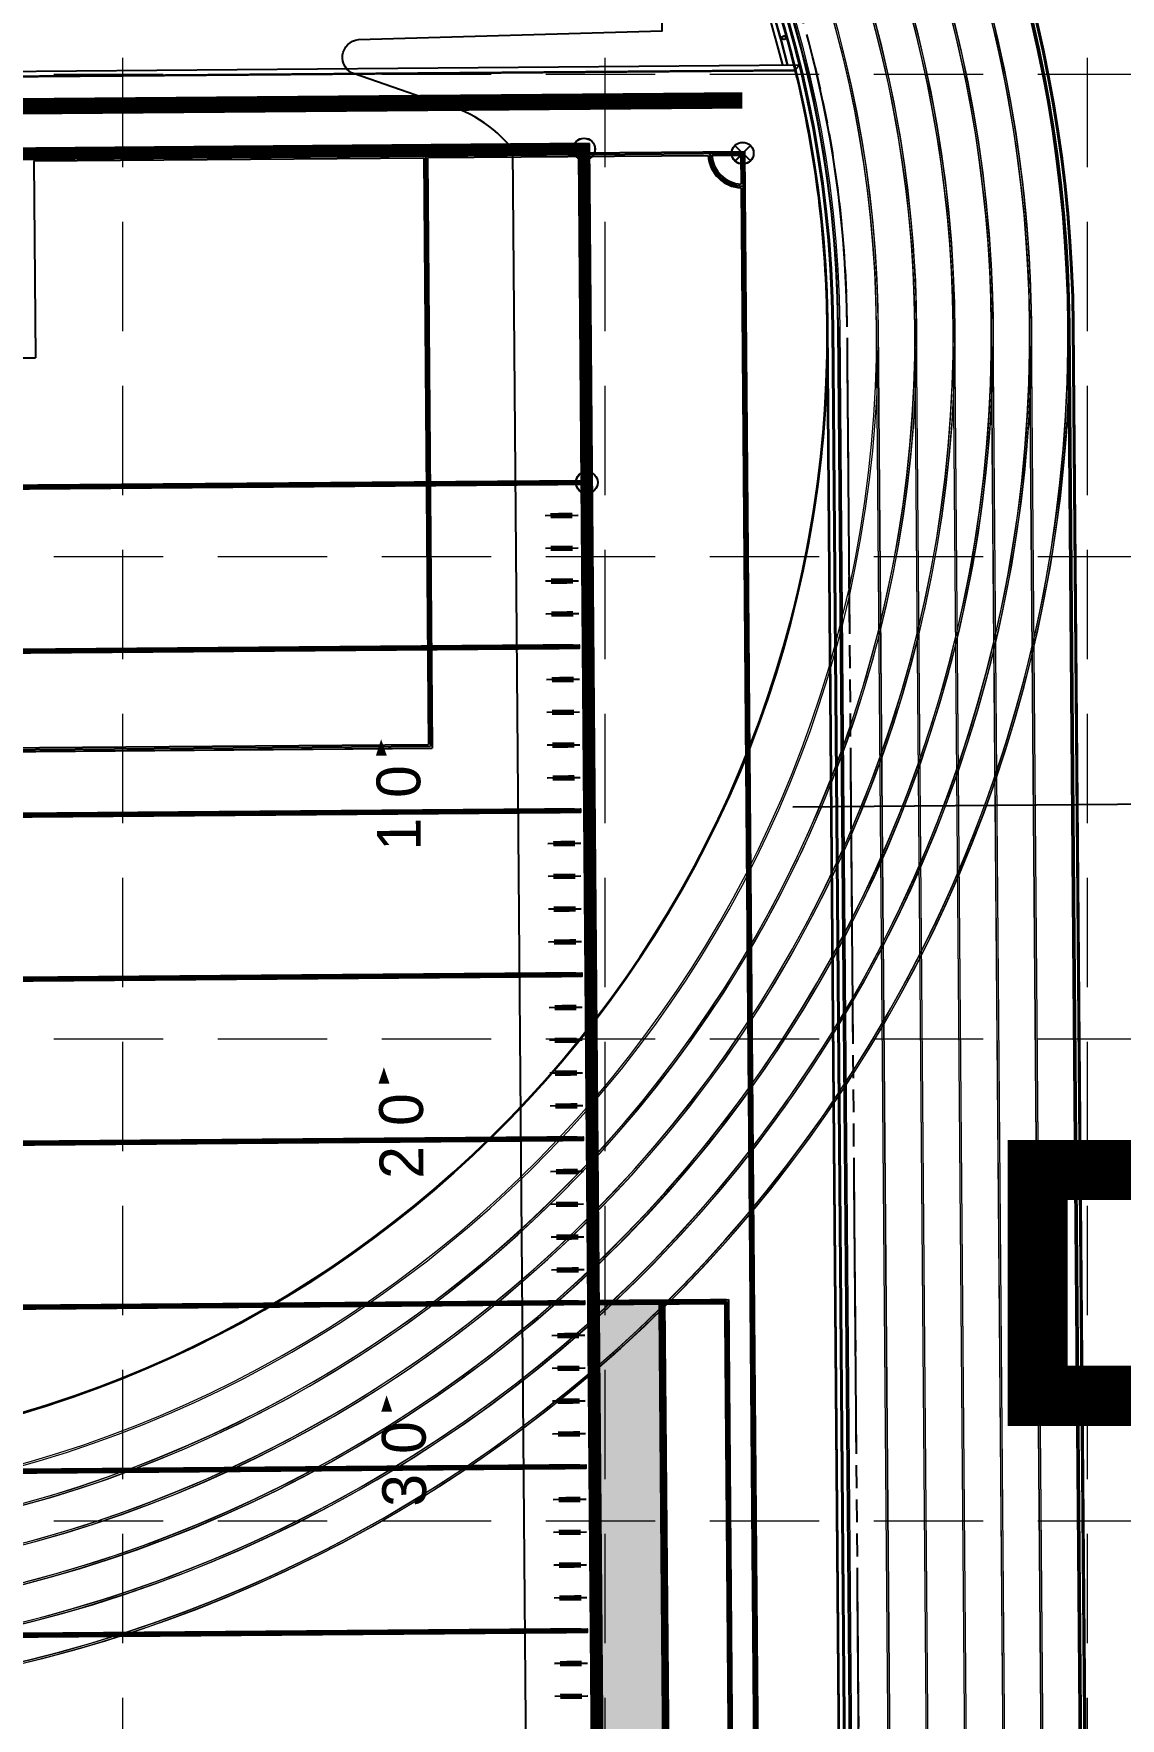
# Model space of a CAD drawing. Header units: feet. Extents: x 2467609 to 2470436, y 7119976 to 7121745.
# Drawn here: x 2469543.4 to 2469642.8, y 7120886.6 to 7121040.7 of the extents above; entities that cross this region are included whole.
import ezdxf

# ---------------------------------------------------------------- set-up
doc = ezdxf.new("R2010")
doc.units = ezdxf.units.FT
doc.header["$LTSCALE"] = 100
doc.header["$MEASUREMENT"] = 0
for name, pattern in [('06117 BASE$0$HIDDEN2', [0.1875, 0.125, -0.0625]), ('FOOTBALL$0$DASHED2', [0.375, 0.25, -0.125]), ('HIDDEN', [0.375, 0.25, -0.125]), ('SDASH', [0.15, 0.1, -0.05])]:
    doc.linetypes.add(name, pattern=pattern)
for name, color, linetype, lineweight in [('06117 BASE$0$X-Refr', 253, '06117 BASE$0$HIDDEN2', 50), ('FOOTBALL$0$X-Lite', 8, 'Continuous', 25), ('FOOTBALL$0$X-Medm', 8, 'Continuous', 40), ('FOOTBALL$0$X-Thin', 8, 'Continuous', 13)]:
    doc.layers.add(name, color=color, linetype=linetype, lineweight=lineweight)
for name, color, linetype in [('CPCONT', 253, 'Continuous'), ('FOOTBALL$0$FD-CD-FOOTBALL', 8, 'Continuous'), ('FOOTBALL$0$FD-CD-MED', 8, 'Continuous'), ('FOOTBALL$0$FD-CD-SOCCER', 8, 'Continuous'), ('FOOTBALL$0$FD-CD-TEXT-FOOTBALL', 8, 'Continuous'), ('FOOTBALL$0$FD-CD-TEXT-FOOTBALL-GOAL-TICKS', 8, 'Continuous'), ('FOOTBALL$0$FD-CD-XTHN', 8, 'Continuous'), ('FOOTBALL$0$FD-CNTRLINE', 8, 'Continuous'), ('FOOTBALL$0$FD-Coach-Box', 8, 'Continuous'), ('FOOTBALL$0$FD-FOOTBALL', 8, 'Continuous'), ('FOOTBALL$0$FD-FOOTBALL-THKLINE', 8, 'Continuous'), ('FOOTBALL$0$FD-FOOTBALL-THKLINE-2', 8, 'Continuous'), ('FOOTBALL$0$FD-SOCCER', 8, 'Continuous'), ('FOOTBALL$0$FD-SOCCER-CTR', 8, 'Continuous'), ('FOOTBALL$0$SC-CD-THIN', 8, 'Continuous'), ('GRID', 254, 'HIDDEN'), ('proposed ec', 6, 'SDASH')]:
    doc.layers.add(name, color=color, linetype=linetype)
doc.styles.add('FOOTBALL$0$HM-HD', font='HM-HD.SHX')

# ---------------------------------------------------------------- blocks, each defined once
blk = doc.blocks.new('FOOTBALL$0$TRACK-flat-1')
at = {"layer": 'FOOTBALL$0$X-Lite', "linetype": 'Continuous'}
for p, q in [((15759.5, -49176.1), (11822.5, -49176.1)), ((15759.5, -49430), (11822.5, -49430)), ((15759.5, -49442.2), (11822.5, -49442.2)), ((11534.5, -51876.6), (11534.5, -49470.2)), ((11540.5, -51871.8), (11540.5, -49474.9))]:
    blk.add_line(p, q, dxfattribs=at)
at = {"layer": 'FOOTBALL$0$X-Lite', "linetype": 'FOOTBALL$0$DASHED2'}
blk.add_line((15759.5, -49420.2), (11822.5, -49420.2), dxfattribs=at)
at = {"layer": 'FOOTBALL$0$X-Lite', "linetype": 'Continuous'}
blk.add_circle((11504.6, -49487), 2, dxfattribs=at)
for radius, start, end in [(1497.3, 90, 236.1379), (1243.3, 90, 270), (1231.2, 90, 103.2408), (1219.2, 103.6636, 256.3364), (1231.2, 256.7592, 270)]:
    blk.add_arc((11822.5, -50673.4), radius, start, end, dxfattribs=at)
at = {"layer": 'FOOTBALL$0$X-Lite', "linetype": 'FOOTBALL$0$DASHED2'}
blk.add_arc((11822.5, -50673.4), 1253.2, 90, 270, dxfattribs=at)
at = {"layer": 'FOOTBALL$0$X-Medm'}
for p, q in [((15759.5, -49172.1), (11822.5, -49172.1)), ((15759.5, -49436.2), (11822.5, -49436.2))]:
    blk.add_line(p, q, dxfattribs=at)
for radius, end in [(1501.2, 235.5002), (1237.2, 270)]:
    blk.add_arc((11822.5, -50673.4), radius, 90, end, dxfattribs=at)
at = {"layer": 'FOOTBALL$0$X-Thin'}
for p, q in [((15759.5, -49178), (11822.5, -49178)), ((15759.5, -49218.1), (11822.5, -49218.1)), ((15759.5, -49220), (11822.5, -49220)), ((15759.5, -49260.1), (11822.5, -49260.1)), ((15759.5, -49262), (11822.5, -49262)), ((15759.5, -49302.1), (11822.5, -49302.1)), ((15759.5, -49304), (11822.5, -49304)), ((15759.5, -49344.1), (11822.5, -49344.1)), ((15759.5, -49346), (11822.5, -49346)), ((15759.5, -49386.1), (11822.5, -49386.1)), ((15759.5, -49388), (11822.5, -49388)), ((15759.5, -49428.1), (11822.5, -49428.1)), ((15759.5, -49441.2), (11822.5, -49441.2)), ((11539.5, -51872.6), (11539.5, -49474.1))]:
    blk.add_line(p, q, dxfattribs=at)
at = {"layer": 'FOOTBALL$0$X-Thin', "linetype": 'Continuous'}
for p, q in [((11539.5, -49474.1), (11534.5, -49470.2)), ((11540.5, -49474.9), (11539.5, -49474.1))]:
    blk.add_line(p, q, dxfattribs=at)
at = {"layer": 'FOOTBALL$0$X-Thin'}
for radius, start, end in [(1495.3, 90, 236.2504), (1455.3, 90, 238.6875), (1453.3, 90, 238.8153), (1413.3, 90, 241.6104), (1411.3, 90, 241.7587), (1371.3, 90, 245.0505), (1369.3, 90, 245.2281), (1329.3, 90, 249.2811), (1327.3, 90, 249.5069), (1287.3, 90, 254.9819), (1285.3, 90, 255.3125), (1245.3, 90, 266.778), (1232.2, 90, 103.2777), (1232.2, 256.7223, 270), (1329.3, 249.5223, 255.2224), (1327.3, 249.751, 255.548), (1287.3, 255.3238, 266.831), (1285.3, 255.6627, 270), (1413.3, 245.6225, 249.9128), (1411.3, 245.7995, 250.1325), (1371.3, 249.8416, 255.4517), (1369.3, 250.0672, 255.7726), (1329.3, 255.5588, 266.8815), (1327.3, 255.8925, 270), (1455.3, 245.9822, 250.2078), (1453.3, 246.157, 250.4246), (1413.3, 250.1465, 255.6707), (1411.3, 250.369, 255.9869), (1371.3, 255.7828, 266.9296), (1369.3, 256.1117, 270), (1497.3, 246.3264, 250.4901), (1495.3, 246.499, 250.7041), (1455.3, 250.4379, 255.88), (1453.3, 250.6575, 256.1919), (1413.3, 255.9968, 266.9756), (1411.3, 256.3209, 270), (1497.3, 250.7169, 256.0805), (1495.3, 250.9337, 256.3881), (1455.3, 256.2013, 267.0196), (1453.3, 256.5209, 270), (1497.3, 256.3971, 267.0617), (1495.3, 256.7124, 270)]:
    blk.add_arc((11822.5, -50673.4), radius, start, end, dxfattribs=at)
at = {"layer": 'FOOTBALL$0$X-Thin', "linetype": 'Continuous'}
for radius, start, end in [(1232.2, 103.5167, 256.4833), (1231.2, 103.5279, 256.4721), (1225.2, 103.5954, 256.4046), (1224.2, 103.6067, 256.3933)]:
    blk.add_arc((11822.5, -50673.4), radius, start, end, dxfattribs=at)
blk = doc.blocks.new('FOOTBALL')
at = {"layer": 'FOOTBALL$0$FD-CD-FOOTBALL'}
blk.add_circle((-2166, 966), 12, dxfattribs=at)
at = {"layer": 'FOOTBALL$0$FD-CD-MED'}
for p, q in [((-2172, 972), (-2172, -972)), ((2172, 972), (-2172, 972))]:
    blk.add_line(p, q, dxfattribs=at)
at = {"layer": 'FOOTBALL$0$FD-CD-SOCCER'}
for p, q in [((-2168.5, 1148.5), (-2151.5, 1131.5)), ((-2151.5, 1148.5), (-2168.5, 1131.5))]:
    blk.add_line(p, q, dxfattribs=at)
for centre in [(-2160, 1140), (-1800, 966)]:
    blk.add_circle(centre, 12, dxfattribs=at)
at = {"layer": 'FOOTBALL$0$FD-CD-TEXT-FOOTBALL-GOAL-TICKS'}
for points in [[(-1520, 738), (-1502, 744), (-1502, 732)], [(-1160, 738), (-1142, 744), (-1142, 732)], [(-800, 738), (-782, 744), (-782, 732)]]:
    blk.add_solid(points, dxfattribs=at)
at = {"layer": 'FOOTBALL$0$FD-CD-XTHN'}
blk.add_line((-1618, 956), (-1622, 956), dxfattribs=at)
for points in [[(-1802, 960), (-1802, -960)], [(-1798, 960), (-1798, -960)]]:
    blk.add_lwpolyline(points, dxfattribs=at)
for points in [[(-1622, -956), (-1622, 956), (-1618, 956), (-1618, -956)], [(-1442, -956), (-1442, 956), (-1438, 956), (-1438, -956)], [(-1262, -956), (-1262, 956), (-1258, 956), (-1258, -956)], [(-1082, -956), (-1082, 956), (-1078, 956), (-1078, -956)], [(-902, -956), (-902, 956), (-898, 956), (-898, -956)], [(-722, -956), (-722, 956), (-718, 956), (-718, -956)], [(-542, -956), (-542, 956), (-538, 956), (-538, -956)]]:
    blk.add_lwpolyline(points, close=True, dxfattribs=at)
at = {"layer": 'FOOTBALL$0$FD-CNTRLINE'}
for points in [[(-1620, 925.8), (-1620, 956), (-1620, -956), (-1620, -925.8)], [(-1440, 925.8), (-1440, 956), (-1440, -956), (-1440, -925.8)], [(-1260, 925.8), (-1260, 956), (-1260, -956), (-1260, -925.8)], [(-1080, 925.8), (-1080, 956), (-1080, -956), (-1080, -925.8)], [(-900, 925.8), (-900, 956), (-900, -956), (-900, -925.8)], [(-720, 925.8), (-720, 956), (-720, -956), (-720, -925.8)], [(-540, 925.8), (-540, 956), (-540, -956), (-540, -925.8)]]:
    blk.add_lwpolyline(points, dxfattribs=at)
at = {"layer": 'FOOTBALL$0$FD-Coach-Box'}
for p, q in [((-902, 960), (-902, 1114)), ((-902, 1114), (902, 1114)), ((-900, 1112), (900, 1112)), ((-900, 960), (-900, 1112)), ((-898, 960), (-898, 1110)), ((-898, 1110), (898, 1110))]:
    blk.add_line(p, q, dxfattribs=at)
blk.add_lwpolyline([(-900, 1044), (900, 1044)], dxfattribs=at)
at = {"layer": 'FOOTBALL$0$FD-FOOTBALL'}
for p, q in [((-2160, 960), (-2160, -960)), ((2160, 960), (-2160, 960))]:
    blk.add_line(p, q, dxfattribs=at)
for points in [[(-1800, 960), (-1800, -960)], [(-1800, 956), (-1800, 920)], [(-1800, 949.8), (-1800, 925.8)], [(-1764, 956), (-1764, 920)], [(-1728, 956), (-1728, 920)], [(-1728, 956), (-1728, 932)], [(-1692, 956), (-1692, 920)], [(-1692, 956), (-1692, 932)], [(-1656, 956), (-1656, 920)], [(-1656, 956), (-1656, 932)], [(-1584, 956), (-1584, 920)], [(-1584, 956), (-1584, 932)], [(-1548, 956), (-1548, 920)], [(-1548, 956), (-1548, 932)], [(-1512, 956), (-1512, 920)], [(-1512, 956), (-1512, 932)], [(-1476, 956), (-1476, 920)], [(-1476, 956), (-1476, 932)], [(-1404, 956), (-1404, 920)], [(-1404, 956), (-1404, 932)], [(-1368, 956), (-1368, 920)], [(-1368, 956), (-1368, 932)], [(-1332, 956), (-1332, 920)], [(-1332, 956), (-1332, 932)], [(-1296, 956), (-1296, 920)], [(-1296, 956), (-1296, 932)], [(-1224, 956), (-1224, 920)], [(-1224, 956), (-1224, 932)], [(-1188, 956), (-1188, 920)], [(-1188, 956), (-1188, 932)], [(-1152, 956), (-1152, 920)], [(-1152, 956), (-1152, 932)], [(-1116, 956), (-1116, 920)], [(-1116, 956), (-1116, 932)], [(-1044, 956), (-1044, 920)], [(-1044, 956), (-1044, 932)], [(-1008, 956), (-1008, 920)], [(-1008, 956), (-1008, 932)], [(-972, 956), (-972, 920)], [(-972, 956), (-972, 932)], [(-936, 956), (-936, 920)], [(-936, 956), (-936, 932)], [(-864, 956), (-864, 920)], [(-864, 956), (-864, 932)], [(-828, 956), (-828, 920)], [(-828, 956), (-828, 932)], [(-792, 956), (-792, 920)], [(-792, 956), (-792, 932)], [(-756, 956), (-756, 920)], [(-756, 956), (-756, 932)], [(-684, 956), (-684, 920)], [(-684, 956), (-684, 932)], [(-648, 956), (-648, 920)], [(-648, 956), (-648, 932)], [(-612, 956), (-612, 920)], [(-612, 956), (-612, 932)], [(-576, 956), (-576, 920)], [(-576, 956), (-576, 932)], [(-504, 956), (-504, 920)], [(-504, 956), (-504, 932)], [(-468, 956), (-468, 920)], [(-468, 956), (-468, 932)]]:
    blk.add_lwpolyline(points, dxfattribs=at)
at = {"layer": 'FOOTBALL$0$FD-FOOTBALL-THKLINE', "const_width": 6}
for points in [[(-900, 1112), (-900, 968)], [(900, 1112), (-900, 1112)], [(900, 1040), (-900, 1040)], [(-1800, 960), (-1800, -960)], [(-1800, 949.8), (-1800, 925.8)], [(-1764, 949.8), (-1764, 925.8)], [(-1728, 949.8), (-1728, 925.8)], [(-1692, 949.8), (-1692, 925.8)], [(-1656, 949.8), (-1656, 925.8)], [(-1620, 949.8), (-1620, 925.8)], [(-1620, 949.8), (-1620, -949.8)], [(-1584, 949.8), (-1584, 925.8)], [(-1548, 949.8), (-1548, 925.8)], [(-1512, 949.8), (-1512, 925.8)], [(-1476, 949.8), (-1476, 925.8)], [(-1440, 949.8), (-1440, 925.8)], [(-1440, 949.8), (-1440, -949.8)], [(-1404, 949.8), (-1404, 925.8)], [(-1368, 949.8), (-1368, 925.8)], [(-1332, 949.8), (-1332, 925.8)], [(-1296, 949.8), (-1296, 925.8)], [(-1260, 949.8), (-1260, 925.8)], [(-1260, 949.8), (-1260, -949.8)], [(-1224, 949.8), (-1224, 925.8)], [(-1188, 949.8), (-1188, 925.8)], [(-1152, 949.8), (-1152, 925.8)], [(-1116, 949.8), (-1116, 925.8)], [(-1080, 949.8), (-1080, 925.8)], [(-1080, 949.8), (-1080, -949.8)], [(-1044, 949.8), (-1044, 925.8)], [(-1008, 949.8), (-1008, 925.8)], [(-972, 949.8), (-972, 925.8)], [(-936, 949.8), (-936, 925.8)], [(-900, 949.8), (-900, 925.8)], [(-900, 949.8), (-900, -949.8)], [(-864, 949.8), (-864, 925.8)], [(-828, 949.8), (-828, 925.8)], [(-792, 949.8), (-792, 925.8)], [(-756, 949.8), (-756, 925.8)], [(-720, 949.8), (-720, 925.8)], [(-720, 949.8), (-720, -949.8)], [(-684, 949.8), (-684, 925.8)], [(-648, 949.8), (-648, 925.8)], [(-612, 949.8), (-612, 925.8)], [(-576, 949.8), (-576, 925.8)], [(-540, 949.8), (-540, 925.8)], [(-540, 949.8), (-540, -949.8)], [(-504, 949.8), (-504, 925.8)], [(-468, 949.8), (-468, 925.8)]]:
    blk.add_lwpolyline(points, dxfattribs=at)
at = {"layer": 'FOOTBALL$0$FD-FOOTBALL-THKLINE', "const_width": 12}
blk.add_lwpolyline([(2166, 966), (-2166, 966), (-2166, -966), (2166, -966)], close=True, dxfattribs=at)
at = {"layer": 'FOOTBALL$0$FD-FOOTBALL-THKLINE'}
blk.add_solid([(900, 968), (900, 1040), (-900, 968), (-900, 1040)], dxfattribs=at)
at = {"layer": 'FOOTBALL$0$FD-FOOTBALL-THKLINE-2', "const_width": 18}
blk.add_lwpolyline([(-2218, 1140), (-2218, -1140)], dxfattribs=at)
at = {"layer": 'FOOTBALL$0$FD-SOCCER'}
for p in [(-2160, 960), (-2172, -960)]:
    blk.add_line(p, (-2172, 960), dxfattribs=at)
at = {"layer": 'FOOTBALL$0$FD-SOCCER-CTR'}
for p, q in [((-2160, 1140), (2160, 1140)), ((-2160, -1140), (-2160, 1140)), ((-2160, 792), (-1512, 792)), ((-1512, -792), (-1512, 792))]:
    blk.add_line(p, q, dxfattribs=at)
blk.add_arc((-2160, 1140), 36, 270, 0, dxfattribs=at)
at = {"layer": 'FOOTBALL$0$SC-CD-THIN'}
for p, q in [((-2162, 1142), (2162, 1142)), ((-2162, -1142), (-2162, 1142)), ((-2158, 1138), (-2126.1, 1138)), ((-2158, 1106.1), (-2158, 1138)), ((-2122.1, 1138), (-2, 1138)), ((-2158, 794), (-2158, 1102.1)), ((-2158, 794), (-1510, 794)), ((-2158, 362), (-2158, 790)), ((-2158, 790), (-1514, 790)), ((-1514, -790), (-1514, 790)), ((-1510, 289), (-1510, 794)), ((-2158, 362), (-1942, 362)), ((-1942, -362), (-1942, 362))]:
    blk.add_line(p, q, dxfattribs=at)
for radius, start, end in [(38, 273.017, 356.983), (34, 273.3723, 356.6277)]:
    blk.add_arc((-2160, 1140), radius, start, end, dxfattribs=at)
blk.add_blockref('FOOTBALL$0$TRACK-flat-1', (-13791, 50673.4), dxfattribs=at)
at = {"layer": 'FOOTBALL$0$FD-CD-TEXT-FOOTBALL', "style": 'FOOTBALL$0$HM-HD'}
for s, p in [('0', (-1455.7, 780.5)), ('1', (-1397.7, 780.5)), ('0', (-1095.7, 780.5)), ('2', (-1037.7, 780.5)), ('0', (-735.7, 780.5)), ('3', (-677.7, 780.5))]:
    blk.add_text(s, height=48, rotation=180, dxfattribs=at).set_placement(p)

msp = doc.modelspace()

# ---------------------------------------------------------------- linework, layer by layer
at = {"layer": 'CPCONT', "color": 35}
msp.add_lwpolyline([(2469638.06, 7121014.03), (2469640.75, 7120685.94, -1), (2469391.39, 7120683.9), (2469388.7, 7121011.99, -1)], format="xyb", close=True, dxfattribs=at)
msp.add_lwpolyline([(2469587.24, 7121030.08, 0.176655), (2469580.37, 7121034.35), (2469572.74, 7121037, -0.802913), (2469573.11, 7121040.15), (2469600.9, 7121040.94), (2469600.82, 7121050.94), (2469576.06, 7121053.06, -0.809474), (2469575.85, 7121054.72), (2469600.91, 7121055.18, 0.436621), (2469602.36, 7121056.79), (2469602.01, 7121060.31, 0.406159), (2469599.41, 7121062.5), (2469586.67, 7121063.02, -0.252241), (2469579.74, 7121067.13, 3.665024)], format="xyb", dxfattribs=at)
for points in [[(2469590.2, 7120669.09), (2469587.24, 7121030.08)], [(2469596.7, 7120669.14), (2469593.74, 7121030.13)]]:
    msp.add_lwpolyline(points, dxfattribs=at)
at = {"layer": 'FOOTBALL$0$FD-CD-FOOTBALL'}
msp.add_ellipse((2469593.74, 7121030.13), major_axis=(0.707, 0.707), ratio=1, start_param=3.935194, end_param=10.218379, dxfattribs=at)
at = {"layer": 'FOOTBALL$0$FD-CD-MED'}
for p, q in [((2469594.24, 7121030.63), (2469432.24, 7121029.3)), ((2469597.21, 7120668.65), (2469594.24, 7121030.63))]:
    msp.add_line(p, q, dxfattribs=at)
at = {"layer": 'FOOTBALL$0$FD-CD-SOCCER'}
for p, q in [((2469608.96, 7121029.05), (2469607.53, 7121030.45)), ((2469608.95, 7121030.46), (2469607.54, 7121029.04))]:
    msp.add_line(p, q, dxfattribs=at)
for centre in [(2469608.25, 7121029.75), (2469593.99, 7120999.63)]:
    msp.add_ellipse(centre, major_axis=(0.707, 0.707), ratio=1, start_param=3.935194, end_param=10.218379, dxfattribs=at)
at = {"layer": 'FOOTBALL$0$FD-CD-TEXT-FOOTBALL-GOAL-TICKS'}
for points in [[(2469575.18, 7120976.14), (2469575.7, 7120974.65), (2469574.7, 7120974.64)], [(2469575.43, 7120946.14), (2469575.94, 7120944.65), (2469574.94, 7120944.64)], [(2469575.68, 7120916.14), (2469576.19, 7120914.65), (2469575.19, 7120914.64)]]:
    msp.add_solid(points, dxfattribs=at)
at = {"layer": 'FOOTBALL$0$FD-CD-XTHN'}
for p, q in [((2469593.49, 7120999.79), (2469433.5, 7120998.48)), ((2469593.49, 7120999.46), (2469433.5, 7120998.15)), ((2469433.95, 7120983.48), (2469593.28, 7120984.79)), ((2469593.28, 7120984.46), (2469433.96, 7120983.15)), ((2469593.28, 7120984.46), (2469593.28, 7120984.79)), ((2469593.28, 7120984.79), (2469593.28, 7120984.46)), ((2469434.08, 7120968.48), (2469593.4, 7120969.79)), ((2469593.41, 7120969.46), (2469434.08, 7120968.15)), ((2469593.4, 7120969.79), (2469593.41, 7120969.46)), ((2469434.2, 7120953.48), (2469593.53, 7120954.79)), ((2469593.53, 7120954.46), (2469434.2, 7120953.15)), ((2469593.53, 7120954.79), (2469593.53, 7120954.46)), ((2469434.32, 7120938.49), (2469593.65, 7120939.79)), ((2469593.65, 7120939.46), (2469434.32, 7120938.15)), ((2469593.65, 7120939.79), (2469593.65, 7120939.46)), ((2469434.44, 7120923.49), (2469593.77, 7120924.79)), ((2469593.78, 7120924.46), (2469434.45, 7120923.15)), ((2469593.77, 7120924.79), (2469593.78, 7120924.46)), ((2469434.57, 7120908.49), (2469593.9, 7120909.79)), ((2469593.9, 7120909.46), (2469434.57, 7120908.15)), ((2469593.9, 7120909.79), (2469593.9, 7120909.46)), ((2469434.69, 7120893.49), (2469594.02, 7120894.79)), ((2469594.02, 7120894.79), (2469594.02, 7120894.46)), ((2469594.02, 7120894.46), (2469434.69, 7120893.15))]:
    msp.add_line(p, q, dxfattribs=at)
at = {"layer": 'FOOTBALL$0$FD-CNTRLINE'}
for p, q in [((2469593.28, 7120984.62), (2469433.95, 7120983.32)), ((2469590.77, 7120984.6), (2469593.28, 7120984.62)), ((2469593.41, 7120969.62), (2469434.08, 7120968.32)), ((2469590.89, 7120969.6), (2469593.41, 7120969.62)), ((2469593.53, 7120954.63), (2469434.2, 7120953.32)), ((2469591.01, 7120954.6), (2469593.53, 7120954.63)), ((2469593.65, 7120939.63), (2469434.32, 7120938.32)), ((2469591.14, 7120939.61), (2469593.65, 7120939.63)), ((2469593.77, 7120924.63), (2469434.45, 7120923.32)), ((2469591.26, 7120924.61), (2469593.77, 7120924.63)), ((2469593.9, 7120909.63), (2469434.57, 7120908.32)), ((2469591.38, 7120909.61), (2469593.9, 7120909.63)), ((2469594.02, 7120894.63), (2469434.69, 7120893.32)), ((2469591.51, 7120894.61), (2469594.02, 7120894.63))]:
    msp.add_line(p, q, dxfattribs=at)
at = {"layer": 'FOOTBALL$0$FD-Coach-Box'}
for p, q in [((2469594.11, 7120924.8), (2469606.94, 7120924.9)), ((2469594.11, 7120924.63), (2469606.77, 7120924.73)), ((2469594.11, 7120924.46), (2469606.61, 7120924.56)), ((2469601.11, 7120924.69), (2469602.34, 7120774.69)), ((2469606.61, 7120924.56), (2469607.84, 7120774.9)), ((2469606.77, 7120924.73), (2469608, 7120774.74)), ((2469606.94, 7120924.9), (2469608.17, 7120774.57))]:
    msp.add_line(p, q, dxfattribs=at)
at = {"layer": 'FOOTBALL$0$FD-FOOTBALL'}
for p, q in [((2469593.25, 7121029.63), (2469433.25, 7121028.31)), ((2469596.2, 7120669.64), (2469593.25, 7121029.63)), ((2469593.49, 7120999.63), (2469433.5, 7120998.31)), ((2469593.16, 7120999.62), (2469590.16, 7120999.6)), ((2469592.64, 7120999.62), (2469590.64, 7120999.6)), ((2469593.18, 7120996.62), (2469590.18, 7120996.6)), ((2469593.21, 7120993.62), (2469590.21, 7120993.6)), ((2469593.21, 7120993.62), (2469591.21, 7120993.61)), ((2469593.23, 7120990.62), (2469590.23, 7120990.6)), ((2469593.23, 7120990.62), (2469591.23, 7120990.61)), ((2469593.26, 7120987.62), (2469590.26, 7120987.6)), ((2469593.26, 7120987.62), (2469591.26, 7120987.61)), ((2469593.31, 7120981.62), (2469590.31, 7120981.6)), ((2469593.31, 7120981.62), (2469591.31, 7120981.61)), ((2469593.33, 7120978.62), (2469590.33, 7120978.6)), ((2469593.33, 7120978.62), (2469591.33, 7120978.61)), ((2469593.36, 7120975.62), (2469590.36, 7120975.6)), ((2469593.36, 7120975.62), (2469591.36, 7120975.61)), ((2469593.38, 7120972.62), (2469590.38, 7120972.6)), ((2469593.38, 7120972.62), (2469591.38, 7120972.61)), ((2469593.43, 7120966.62), (2469590.43, 7120966.6)), ((2469593.43, 7120966.62), (2469591.43, 7120966.61)), ((2469593.45, 7120963.62), (2469590.45, 7120963.6)), ((2469593.45, 7120963.62), (2469591.45, 7120963.61)), ((2469593.48, 7120960.63), (2469590.48, 7120960.6)), ((2469593.48, 7120960.63), (2469591.48, 7120960.61)), ((2469593.5, 7120957.63), (2469590.5, 7120957.6)), ((2469593.5, 7120957.63), (2469591.5, 7120957.61)), ((2469593.55, 7120951.63), (2469590.55, 7120951.6)), ((2469593.55, 7120951.63), (2469591.55, 7120951.61)), ((2469593.58, 7120948.63), (2469590.58, 7120948.6)), ((2469593.58, 7120948.63), (2469591.58, 7120948.61)), ((2469593.6, 7120945.63), (2469590.6, 7120945.6)), ((2469593.6, 7120945.63), (2469591.6, 7120945.61)), ((2469593.63, 7120942.63), (2469590.63, 7120942.6)), ((2469593.63, 7120942.63), (2469591.63, 7120942.61)), ((2469593.68, 7120936.63), (2469590.68, 7120936.6)), ((2469593.68, 7120936.63), (2469591.68, 7120936.61)), ((2469593.7, 7120933.63), (2469590.7, 7120933.6)), ((2469593.7, 7120933.63), (2469591.7, 7120933.61)), ((2469593.73, 7120930.63), (2469590.73, 7120930.6)), ((2469593.73, 7120930.63), (2469591.73, 7120930.61)), ((2469593.75, 7120927.63), (2469590.75, 7120927.6)), ((2469593.75, 7120927.63), (2469591.75, 7120927.61)), ((2469593.8, 7120921.63), (2469590.8, 7120921.6)), ((2469593.8, 7120921.63), (2469591.8, 7120921.61)), ((2469593.82, 7120918.63), (2469590.82, 7120918.6)), ((2469593.82, 7120918.63), (2469591.82, 7120918.61)), ((2469593.85, 7120915.63), (2469590.85, 7120915.6)), ((2469593.85, 7120915.63), (2469591.85, 7120915.61)), ((2469593.87, 7120912.63), (2469590.87, 7120912.6)), ((2469593.87, 7120912.63), (2469591.87, 7120912.61)), ((2469593.92, 7120906.63), (2469590.92, 7120906.6)), ((2469593.92, 7120906.63), (2469591.92, 7120906.61)), ((2469593.95, 7120903.63), (2469590.95, 7120903.6)), ((2469593.95, 7120903.63), (2469591.95, 7120903.61)), ((2469593.97, 7120900.63), (2469590.97, 7120900.6)), ((2469593.97, 7120900.63), (2469591.97, 7120900.61)), ((2469594, 7120897.63), (2469591, 7120897.6)), ((2469594, 7120897.63), (2469592, 7120897.61)), ((2469594.04, 7120891.63), (2469591.05, 7120891.6)), ((2469594.04, 7120891.63), (2469592.05, 7120891.61)), ((2469594.07, 7120888.63), (2469591.07, 7120888.6)), ((2469594.07, 7120888.63), (2469592.07, 7120888.61))]:
    msp.add_line(p, q, dxfattribs=at)
at = {"layer": 'FOOTBALL$0$FD-FOOTBALL-THKLINE'}
for p, q in [((2469593.74, 7121030.13), (2469432.75, 7121028.81)), ((2469596.7, 7120669.14), (2469593.74, 7121030.13)), ((2469593.49, 7120999.63), (2469433.5, 7120998.31)), ((2469592.64, 7120999.62), (2469590.64, 7120999.6)), ((2469592.67, 7120996.62), (2469590.67, 7120996.6)), ((2469592.69, 7120993.62), (2469590.69, 7120993.6)), ((2469592.72, 7120990.62), (2469590.72, 7120990.6)), ((2469592.74, 7120987.62), (2469590.74, 7120987.6)), ((2469592.77, 7120984.62), (2469434.47, 7120983.32)), ((2469592.77, 7120984.62), (2469590.77, 7120984.6)), ((2469592.79, 7120981.62), (2469590.79, 7120981.6)), ((2469592.82, 7120978.62), (2469590.82, 7120978.6)), ((2469592.84, 7120975.62), (2469590.84, 7120975.6)), ((2469592.87, 7120972.62), (2469590.87, 7120972.6)), ((2469592.89, 7120969.62), (2469434.59, 7120968.32)), ((2469592.89, 7120969.62), (2469590.89, 7120969.6)), ((2469592.91, 7120966.62), (2469590.91, 7120966.6)), ((2469592.94, 7120963.62), (2469590.94, 7120963.6)), ((2469592.96, 7120960.62), (2469590.96, 7120960.6)), ((2469592.99, 7120957.62), (2469590.99, 7120957.6)), ((2469593.01, 7120954.62), (2469434.72, 7120953.32)), ((2469593.01, 7120954.62), (2469591.01, 7120954.6)), ((2469593.04, 7120951.62), (2469591.04, 7120951.6)), ((2469593.06, 7120948.62), (2469591.06, 7120948.6)), ((2469593.09, 7120945.62), (2469591.09, 7120945.6)), ((2469593.11, 7120942.62), (2469591.11, 7120942.61)), ((2469593.14, 7120939.62), (2469434.84, 7120938.32)), ((2469593.14, 7120939.62), (2469591.14, 7120939.61)), ((2469593.16, 7120936.62), (2469591.16, 7120936.61)), ((2469593.19, 7120933.62), (2469591.19, 7120933.61)), ((2469593.21, 7120930.62), (2469591.21, 7120930.61)), ((2469593.23, 7120927.62), (2469591.23, 7120927.61)), ((2469593.26, 7120924.62), (2469434.96, 7120923.32)), ((2469593.26, 7120924.62), (2469591.26, 7120924.61)), ((2469606.77, 7120924.73), (2469594.77, 7120924.63)), ((2469602, 7120774.69), (2469600.77, 7120924.68)), ((2469608, 7120774.74), (2469606.77, 7120924.73)), ((2469593.28, 7120921.62), (2469591.28, 7120921.61)), ((2469593.31, 7120918.62), (2469591.31, 7120918.61)), ((2469593.33, 7120915.62), (2469591.33, 7120915.61)), ((2469593.36, 7120912.62), (2469591.36, 7120912.61)), ((2469593.38, 7120909.62), (2469435.08, 7120908.32)), ((2469593.38, 7120909.62), (2469591.38, 7120909.61)), ((2469593.41, 7120906.62), (2469591.41, 7120906.61)), ((2469593.43, 7120903.62), (2469591.43, 7120903.61)), ((2469593.46, 7120900.62), (2469591.46, 7120900.61)), ((2469593.48, 7120897.62), (2469591.48, 7120897.61)), ((2469593.51, 7120894.62), (2469435.21, 7120893.32)), ((2469593.51, 7120894.62), (2469591.51, 7120894.61)), ((2469593.53, 7120891.62), (2469591.53, 7120891.61)), ((2469593.55, 7120888.62), (2469591.55, 7120888.61))]:
    msp.add_line(p, q, dxfattribs=at)
msp.add_solid([(2469596, 7120774.64), (2469602, 7120774.69), (2469594.77, 7120924.63), (2469600.77, 7120924.68)], dxfattribs=at)
at = {"layer": 'FOOTBALL$0$FD-FOOTBALL-THKLINE-2'}
msp.add_line((2469608.21, 7121034.58), (2469418.21, 7121033.02), dxfattribs=at)
at = {"layer": 'FOOTBALL$0$FD-SOCCER'}
for p in [(2469433.24, 7121029.31), (2469593.25, 7121029.63)]:
    msp.add_line(p, (2469593.24, 7121030.63), dxfattribs=at)
at = {"layer": 'FOOTBALL$0$FD-SOCCER-CTR'}
for p, q in [((2469418.25, 7121028.19), (2469608.25, 7121029.75)), ((2469579.25, 7121029.51), (2469579.69, 7120975.51)), ((2469608.25, 7121029.75), (2469611.2, 7120669.76)), ((2469447.69, 7120974.43), (2469579.69, 7120975.51))]:
    msp.add_line(p, q, dxfattribs=at)
msp.add_ellipse((2469608.25, 7121029.75), major_axis=(3, 0.06), ratio=1, start_param=3.13127, end_param=4.702066, dxfattribs=at)
at = {"layer": 'FOOTBALL$0$SC-CD-THIN', "color": 255}
for p, q in [((2469418.08, 7121028.36), (2469608.41, 7121029.92)), ((2469543.42, 7121029.05), (2469579.08, 7121029.34)), ((2469543.42, 7121029.05), (2469543.56, 7121011.05)), ((2469579.08, 7121029.34), (2469579.52, 7120975.68)), ((2469579.41, 7121029.35), (2469605.08, 7121029.56)), ((2469579.41, 7121029.35), (2469579.86, 7120975.35)), ((2469605.42, 7121029.56), (2469608.08, 7121029.58)), ((2469608.08, 7121029.58), (2469608.1, 7121026.92)), ((2469608.41, 7121029.92), (2469611.37, 7120669.6)), ((2469608.11, 7121026.58), (2469609.55, 7120849.92)), ((2469483.23, 7121010.56), (2469543.56, 7121011.05)), ((2469447.86, 7120974.6), (2469579.52, 7120975.68)), ((2469537.78, 7120975), (2469579.86, 7120975.35))]:
    msp.add_line(p, q, dxfattribs=at)
for major_axis, start_param, end_param in [((3.17, 0.01), 3.199579, 4.665064), ((2.83, 0.04), 3.194264, 4.647346)]:
    msp.add_ellipse((2469608.25, 7121029.75), major_axis=major_axis, ratio=1, start_param=start_param, end_param=end_param, dxfattribs=at)
at = {"layer": 'FOOTBALL$0$X-Lite', "linetype": 'Continuous'}
for p, q in [((2469412.92, 7121036.19), (2469613.45, 7121037.83)), ((2469413.32, 7121035.69), (2469613.06, 7121037.33)), ((2469618.67, 7120685.78), (2469615.98, 7121013.85)), ((2469619.68, 7120685.79), (2469616.99, 7121013.86)), ((2469640.84, 7120685.96), (2469638.15, 7121014.03))]:
    msp.add_line(p, q, dxfattribs=at)
at = {"layer": 'FOOTBALL$0$X-Lite', "linetype": 'FOOTBALL$0$DASHED2'}
msp.add_line((2469620.5, 7120685.8), (2469617.81, 7121013.87), dxfattribs=at)
at = {"layer": 'FOOTBALL$0$X-Lite', "linetype": 'Continuous'}
for centre, major_axis, start_param, end_param in [((2469513.38, 7121013.01), (124.77, 1.02), 0.000058, 2.550645), ((2469513.38, 7121013.01), (103.61, 0.88), -0.000256, 3.141337), ((2469513.38, 7121013.01), (101.6, 0.87), 0.238087, 2.902731), ((2469612.02, 7121040.31), (-0.118, 0.118), 2.364398, 8.647583), ((2469513.38, 7121013.01), (102.6, 0.91), -0.000642, 0.230454)]:
    msp.add_ellipse(centre, major_axis=major_axis, ratio=1, start_param=start_param, end_param=end_param, dxfattribs=at)
at = {"layer": 'FOOTBALL$0$X-Lite', "linetype": 'FOOTBALL$0$DASHED2'}
msp.add_ellipse((2469513.38, 7121013.01), major_axis=(104.43, 0.86), ratio=1, start_param=-0.00008, end_param=3.141513, dxfattribs=at)
at = {"layer": 'FOOTBALL$0$X-Medm'}
for p, q in [((2469619.17, 7120685.79), (2469616.48, 7121013.86)), ((2469641.17, 7120685.97), (2469638.48, 7121014.04))]:
    msp.add_line(p, q, dxfattribs=at)
for major_axis, start_param, end_param in [((125.1, 1.04), -0.000129, 2.539328), ((103.1, 0.84), 0.000078, 3.14167)]:
    msp.add_ellipse((2469513.38, 7121013.01), major_axis=major_axis, ratio=1, start_param=start_param, end_param=end_param, dxfattribs=at)
at = {"layer": 'FOOTBALL$0$X-Thin', "color": 255}
for p, q in [((2469413.25, 7121035.77), (2469613.12, 7121037.41)), ((2469618.75, 7120685.78), (2469616.06, 7121013.85)), ((2469619.84, 7120685.79), (2469617.15, 7121013.86)), ((2469623.18, 7120685.82), (2469620.49, 7121013.89)), ((2469623.34, 7120685.82), (2469620.65, 7121013.89)), ((2469626.68, 7120685.85), (2469623.99, 7121013.92)), ((2469626.84, 7120685.85), (2469624.15, 7121013.92)), ((2469630.18, 7120685.88), (2469627.49, 7121013.95)), ((2469630.34, 7120685.88), (2469627.65, 7121013.95)), ((2469633.68, 7120685.9), (2469630.99, 7121013.98)), ((2469633.84, 7120685.91), (2469631.15, 7121013.98)), ((2469637.18, 7120685.93), (2469634.49, 7121014)), ((2469637.34, 7120685.93), (2469634.65, 7121014.01)), ((2469640.68, 7120685.96), (2469637.99, 7121014.03))]:
    msp.add_line(p, q, dxfattribs=at)
at = {"layer": 'FOOTBALL$0$X-Thin', "color": 255, "linetype": 'Continuous'}
for p, q in [((2469613.06, 7121037.33), (2469613.12, 7121037.41)), ((2469613.12, 7121037.41), (2469613.45, 7121037.83))]:
    msp.add_line(p, q, dxfattribs=at)
at = {"layer": 'FOOTBALL$0$X-Thin', "color": 255}
for major_axis, start_param, end_param in [((124.61, 1.02), -0.000022, 2.55253), ((121.27, 1.03), -0.00026, 2.594827), ((121.11, 1.03), -0.00028, 2.597038), ((117.77, 0.98), -0.000104, 2.645997), ((117.61, 1), -0.000283, 2.648405), ((114.27, 0.96), -0.000161, 2.705981), ((114.11, 0.96), -0.000184, 2.709058), ((110.77, 0.97), -0.000577, 2.779403), ((110.61, 0.93), -0.000197, 2.783724), ((107.27, 0.94), -0.000579, 2.878899), ((107.11, 0.91), -0.000314, 2.884934), ((103.77, 1.2), -0.003358, 3.082), ((102.68, 0.98), -0.001306, 0.230433)]:
    msp.add_ellipse((2469513.38, 7121013.01), major_axis=major_axis, ratio=1, start_param=start_param, end_param=end_param, dxfattribs=at)
at = {"layer": 'FOOTBALL$0$X-Thin', "color": 255, "linetype": 'Continuous'}
for major_axis, start_param, end_param in [((102.68, 0.88), 0.235589, 2.905361), ((102.6, 0.89), 0.235645, 2.905026), ((102.1, 0.88), 0.23682, 2.903845), ((102.01, 0.82), 0.237599, 2.904228)]:
    msp.add_ellipse((2469513.38, 7121013.01), major_axis=major_axis, ratio=1, start_param=start_param, end_param=end_param, dxfattribs=at)
at = {"layer": 'GRID', "color": 252, "linetype": 'HIDDEN', "lineweight": 0, "ltscale": 0.4}
for p, q in [((2469551.54, 7121698.47), (2469551.54, 7120154.77)), ((2469595.64, 7121698.47), (2469595.64, 7120154.77)), ((2469639.74, 7121698.47), (2469639.74, 7120154.77)), ((2467655.24, 7121036.97), (2470389.44, 7121036.97)), ((2467655.24, 7120992.87), (2470389.44, 7120992.87)), ((2467655.24, 7120948.77), (2470389.44, 7120948.77)), ((2467655.24, 7120904.67), (2470389.44, 7120904.67))]:
    msp.add_line(p, q, dxfattribs=at)
at = {"layer": 'proposed ec', "color": 5, "linetype": 'Continuous'}
msp.add_line((2469657.43, 7120970.31), (2469612.85, 7120969.94), dxfattribs=at)
at = {"layer": 'proposed ec', "color": 5, "const_width": 5.5}
msp.add_lwpolyline([(2469635.22, 7120936.76), (2469655.9, 7120936.76), (2469655.9, 7120916.1), (2469635.22, 7120916.1)], close=True, dxfattribs=at)

# ---------------------------------------------------------------- block references
at = {"layer": '06117 BASE$0$X-Refr', "color": 255, "xscale": 0.08333333254417954, "yscale": 0.08333333371317583, "zscale": 0.08333333333333331, "rotation": 270.4699999837802}
msp.add_blockref('FOOTBALL', (2469514.73, 7120848.98), dxfattribs=at)

# ---------------------------------------------------------------- texts
at = {"layer": 'FOOTBALL$0$FD-CD-TEXT-FOOTBALL', "style": 'FOOTBALL$0$HM-HD', "oblique": 360, "width": 1}
for s, p in [('0', (2469578.77, 7120970.81)), ('1', (2469578.81, 7120965.98)), ('0', (2469579.01, 7120940.81)), ('2', (2469579.05, 7120935.98)), ('0', (2469579.26, 7120910.81)), ('3', (2469579.3, 7120905.98))]:
    msp.add_text(s, height=4, rotation=90.47, dxfattribs=at).set_placement(p)

doc.saveas('drawing.dxf')
